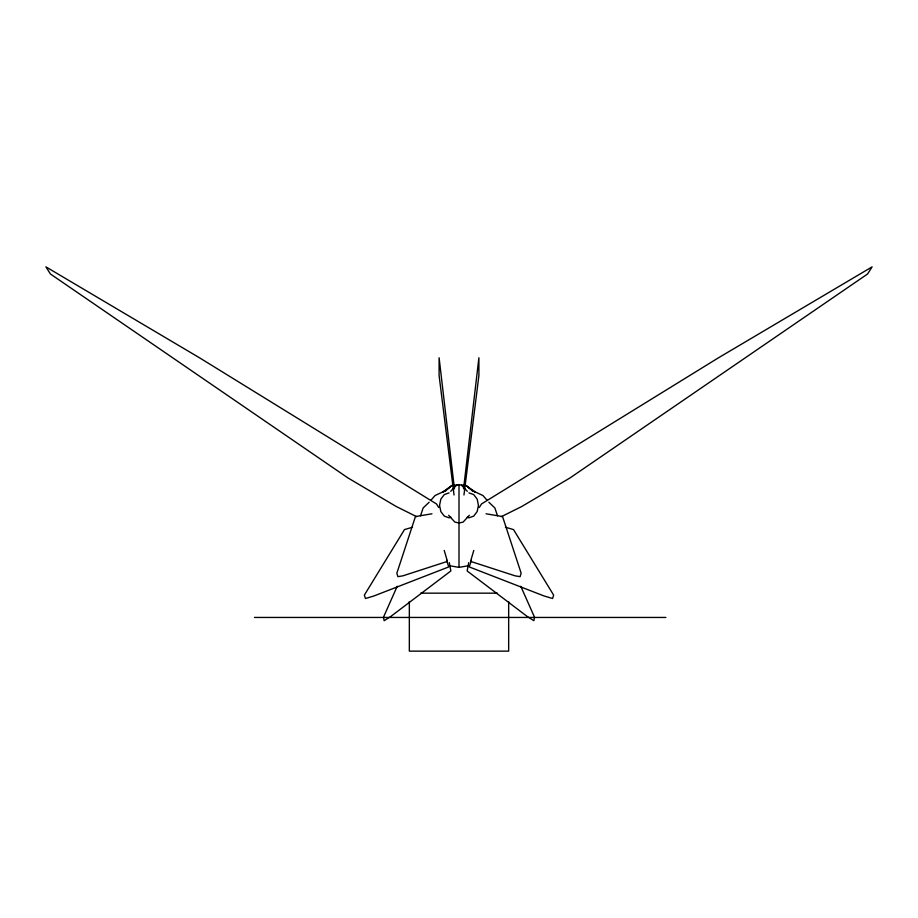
<?xml version="1.0" encoding="UTF-8"?>
<svg xmlns="http://www.w3.org/2000/svg" width="918" height="918" viewBox="0 0 918 918"><rect width="100%" height="100%" fill="white"/><g stroke="black" fill="none" stroke-linecap="round" stroke-linejoin="round"><path stroke-width="1.38" d="M463.556 488.835L478.898 357.779L478.898 375.6L463.957 494.997M468.708 562.596L467.147 570.962L527.253 616.494L533.863 620.694L534.517 617.206L520.781 586.258M473.78 550.444L470.555 561.38L515.078 575.827L520.104 576.665L521.137 573.153L502.559 516.57L486.035 513.793M471.416 560.152L469.259 566.934L544.259 596.046L552.567 598.502L553.646 595.116L513.518 529.594L505.428 527.207M420.49 515.813L423.141 507.941L429.142 502.238M397.219 586.258L383.483 617.206L384.137 620.694L390.747 616.494L450.853 570.962L449.292 562.596M479.288 507.47L481.537 503.936L718.278 357.917L872.1 266.863L867.567 274L570.055 477.922L521.722 506.529L501.331 516.673M469.362 515.296L463.142 522.078L459 523.019L454.858 522.078L448.638 515.296M430.84 500.321L435.075 495.513L446.263 490.315L442.499 492.266L451.794 485.542L459 484.693L466.206 485.542L472.529 490.763L466.206 485.542M450.704 491.291L456.567 485.232L459 484.566L459 567.37L449.131 565.649M451.794 485.542L445.471 490.763L450.21 486.861M449.074 492.897L444.323 494.561L440.835 499.128L439.561 505.359L440.835 511.59L444.323 516.145L449.074 517.821L450.772 517.224M412.572 527.207L404.482 529.594L364.354 595.116L365.433 598.502L373.741 596.046L448.741 566.934L446.584 560.152M459 567.37L468.868 565.649M431.965 513.793L415.441 516.57L396.863 573.153L397.896 576.665L402.922 575.827L447.445 561.38L444.22 550.444M420.685 593.166L497.315 593.166M254.458 617.447L665.86 617.447M468.926 492.897L473.677 494.561L477.165 499.128L478.439 505.359L477.165 511.59L473.677 516.145L468.926 517.821L467.228 517.224M416.669 516.673L396.278 506.529L347.945 477.922L50.433 274L45.9 266.863L199.722 357.917L436.463 503.936L438.712 507.47M467.79 486.861L475.501 492.266L471.737 490.315L482.925 495.513L487.16 500.321M461.433 485.232L467.296 491.291M488.858 502.238L494.859 507.941L497.51 515.813M454.043 494.997L439.102 375.6L439.102 357.779L454.444 488.835M508.664 601.646L508.664 651.137L409.336 651.137L409.336 601.646"/></g></svg>
